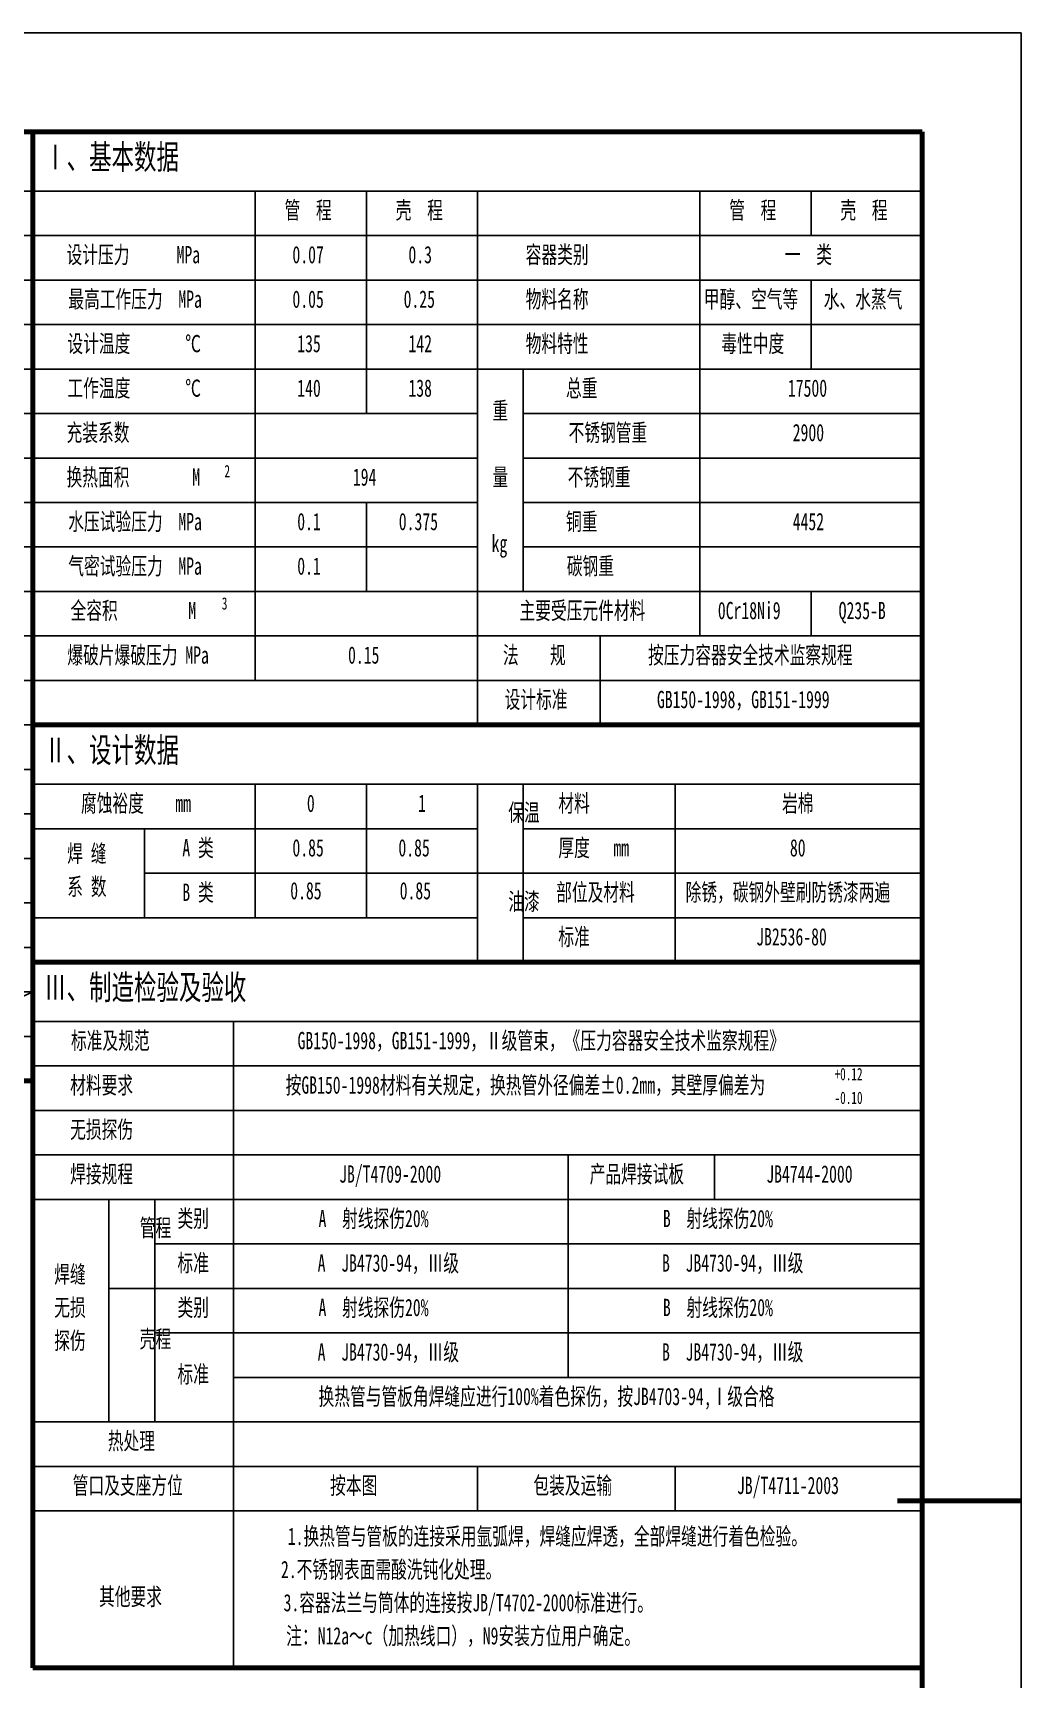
# Model space of a CAD drawing. Header units: millimetres. Extents: x -8410 to 8410, y -5940 to 5940.
# Drawn here: x 4410 to 8410, y -721 to 5940 of the extents above; entities that cross this region are included whole.
import ezdxf

# ---------------------------------------------------------------- set-up
doc = ezdxf.new("R2010")
doc.units = ezdxf.units.MM
for name, color, linetype, lineweight in [('CAXA0', 7, 'Continuous', 70), ('CAXA3', 7, 'Continuous', 25), ('CAXA4', 3, 'Continuous', 25)]:
    doc.layers.add(name, color=color, linetype=linetype, lineweight=lineweight)
doc.styles.add('标准', font='', dxfattribs={"width": 0.667})
doc.styles.get('标准').set_extended_font_data('FangSong_GB2312')

# ---------------------------------------------------------------- blocks, each defined once
blk = doc.blocks.new('CAXBLOCK179', base_point=(8010, -5540))
at = {"layer": 'CAXA0', "linetype": 'Continuous', "lineweight": 25}
for p, q in [((-8410, 5940), (8410, 5940)), ((8410, 5940), (8410, -5940))]:
    blk.add_line(p, q, dxfattribs=at)
at = {"layer": 'CAXA0', "linetype": 'Continuous', "lineweight": 70}
for p, q in [((8010, 5540), (-8010, 5540)), ((8010, -5540), (8010, 5540)), ((8410, 0), (7910, 0))]:
    blk.add_line(p, q, dxfattribs=at)

msp = doc.modelspace()

# ---------------------------------------------------------------- linework, layer by layer
at = {"layer": 'CAXA0'}
for p, q in [((8010, 5540), (810, 5540)), ((4410, 5540), (4410, -674.51)), ((8010, 5540), (8010, -674.51)), ((8010, 3140), (4410, 3140)), ((8010, 2180), (4410, 2180)), ((4410, 1700), (810, 1700)), ((8010, -674.51), (4410, -674.51))]:
    msp.add_line(p, q, dxfattribs=at)
at = {"layer": 'CAXA3'}
for p, q in [((8010, 5300), (810, 5300)), ((5310, 5300), (5310, 3320)), ((5760, 5300), (5760, 4400)), ((6210, 5300), (6210, 3140)), ((7110, 5300), (7110, 3500)), ((7560, 5300), (7560, 5120)), ((8010, 5120), (810, 5120)), ((8010, 4940), (810, 4940)), ((7560, 4940), (7560, 4580)), ((8010, 4760), (810, 4760)), ((8010, 4580), (810, 4580)), ((6394.27, 4580), (6394.27, 3680)), ((6210, 4400), (810, 4400)), ((8010, 4400), (6394.27, 4400)), ((6210, 4220), (810, 4220)), ((8010, 4220), (6394.27, 4220)), ((6210, 4040), (810, 4040)), ((5760, 4040), (5760, 3680)), ((8010, 4040), (6394.27, 4040)), ((6210, 3860), (810, 3860)), ((8010, 3860), (6394.27, 3860)), ((8010, 3680), (810, 3680)), ((7560, 3680), (7560, 3500)), ((8010, 3500), (810, 3500)), ((6705.61, 3500), (6705.61, 3140)), ((8010, 3320), (810, 3320)), ((8010, 3140), (810, 3140)), ((4410, 2960), (810, 2960)), ((8010, 2900), (4410, 2900)), ((5310, 2900), (5310, 2360)), ((5760, 2900), (5760, 2360)), ((6210, 2900), (6210, 2180)), ((6394.27, 2900), (6394.27, 2180)), ((7009.5, 2900), (7009.5, 2180)), ((4410, 2780), (810, 2780)), ((6210, 2720), (4410, 2720)), ((4861.66, 2720), (4861.66, 2360)), ((8010, 2720), (6394.27, 2720)), ((4410, 2600), (810, 2600)), ((8010, 2540), (4861.66, 2540)), ((4410, 2420), (810, 2420)), ((6210, 2360), (4410, 2360)), ((8010, 2360), (6394.27, 2360)), ((4410, 2240), (810, 2240)), ((4410, 2060), (810, 2060)), ((4018.04, 1880), (4410, 2060)), ((8010, 1940), (4410, 1940)), ((5222.21, 1940), (5222.21, -674.51)), ((4410, 1880), (810, 1880)), ((8010, 1760), (4410, 1760)), ((8010, 1580), (4410, 1580)), ((8010, 1400), (4410, 1400)), ((6576.84, 1400), (6576.84, 500)), ((7169.17, 1400), (7169.17, 1220)), ((8010, 1220), (4410, 1220)), ((4717.44, 1220), (4717.44, 320)), ((4902.87, 1220), (4902.87, 320)), ((8010, 1040), (4902.87, 1040)), ((8010, 860), (4717.44, 860)), ((8010, 680), (4902.87, 680)), ((8010, 500), (5222.21, 500)), ((8010, 320), (4410, 320)), ((8010, 140), (4410, 140)), ((6210, 140), (6210, -40)), ((7009.5, 140), (7009.5, -40)), ((8010, -40), (4410, -40))]:
    msp.add_line(p, q, dxfattribs=at)

# ---------------------------------------------------------------- block references
at = {"layer": 'CAXA0'}
msp.add_blockref('CAXBLOCK179', (8010, -5540), dxfattribs=at)

# ---------------------------------------------------------------- texts
at = {"layer": 'CAXA4', "linetype": 'Continuous', "lineweight": 25, "attachment_point": 1, "style": '标准'}
for s, insert, char_height in [('\\fFangSong_GB2312|b0|i0|p34; Ⅰ、基本数据', (4410, 5488.5), 100), ('\\fFangSong_GB2312|b0|i0|p34;管  程', (5428.55, 5257.95), 70), ('\\fFangSong_GB2312|b0|i0|p34;壳  程', (5878.55, 5257.95), 70), ('\\fFangSong_GB2312|b0|i0|p34;管  程', (7228.55, 5257.95), 70), ('\\fFangSong_GB2312|b0|i0|p34;壳  程', (7678.55, 5257.95), 70), ('\\fFangSong_GB2312|b0|i0|p34;设计压力      MPa', (4546.15, 5077.95), 70), ('\\fFangSong_GB2312|b0|i0|p34;0.07', (5460.53, 5077.95), 70), ('\\fFangSong_GB2312|b0|i0|p34;0.3', (5930.03, 5077.95), 70), ('\\fFangSong_GB2312|b0|i0|p34;容器类别      ', (6404.62, 5077.95), 70), ('\\fFangSong_GB2312|b0|i0|p34;一  类', (7453.55, 5077.95), 70), ('\\fFangSong_GB2312|b0|i0|p34;最高工作压力  MPa', (4553.15, 4897.95), 70), ('\\fFangSong_GB2312|b0|i0|p34;0.05', (5460.53, 4897.95), 70), ('\\fFangSong_GB2312|b0|i0|p34;0.25', (5910.53, 4897.95), 70), ('\\fFangSong_GB2312|b0|i0|p34;物料名称      ', (6404.62, 4897.95), 70), ('\\fFangSong_GB2312|b0|i0|p34;甲醇、空气等', (7125.6, 4897.95), 70), ('\\fFangSong_GB2312|b0|i0|p34;水、水蒸气', (7611.09, 4897.95), 70), ('\\fFangSong_GB2312|b0|i0|p34;设计温度       ℃', (4549.65, 4717.95), 70), ('\\fFangSong_GB2312|b0|i0|p34;135', (5480.03, 4717.95), 70), ('\\fFangSong_GB2312|b0|i0|p34;142', (5930.03, 4717.95), 70), ('\\fFangSong_GB2312|b0|i0|p34;物料特性      ', (6404.62, 4717.95), 70), ('\\fFangSong_GB2312|b0|i0|p34;毒性中度', (7196.57, 4717.95), 70), ('\\fFangSong_GB2312|b0|i0|p34;工作温度       ℃', (4549.65, 4537.95), 70), ('\\fFangSong_GB2312|b0|i0|p34;140', (5480.03, 4537.95), 70), ('\\fFangSong_GB2312|b0|i0|p34;138', (5930.03, 4537.95), 70), ('\\fFangSong_GB2312|b0|i0|p34;总重      ', (6567.72, 4537.95), 70), ('\\fFangSong_GB2312|b0|i0|p34;17500', (7466.04, 4537.95), 70), ('\\fFangSong_GB2312|b0|i0|p34;重', (6270.15, 4446.47), 70), ('\\fFangSong_GB2312|b0|i0|p34;充装系数         ', (4546.15, 4357.95), 70), ('\\fFangSong_GB2312|b0|i0|p34;不锈钢管重', (6578.22, 4357.95), 70), ('\\fFangSong_GB2312|b0|i0|p34;2900', (7485.53, 4357.95), 70), ('\\fFangSong_GB2312|b0|i0|p34;换热面积        M', (4546.15, 4177.95), 70), ('\\fFangSong_GB2312|b0|i0|p34;2', (5185.29, 4191.82), 50), ('\\fFangSong_GB2312|b0|i0|p34;194', (5705.03, 4177.95), 70), ('\\fFangSong_GB2312|b0|i0|p34;量', (6270.15, 4177.95), 70), ('\\fFangSong_GB2312|b0|i0|p34;不锈钢重  ', (6574.72, 4177.95), 70), ('\\fFangSong_GB2312|b0|i0|p34;水压试验压力  MPa', (4553.15, 3997.95), 70), ('\\fFangSong_GB2312|b0|i0|p34;0.1', (5480.03, 3997.95), 70), ('\\fFangSong_GB2312|b0|i0|p34;0.375', (5891.04, 3997.95), 70), ('\\fFangSong_GB2312|b0|i0|p34;铜重      ', (6567.72, 3997.95), 70), ('\\fFangSong_GB2312|b0|i0|p34;4452', (7485.53, 3997.95), 70), ('\\fFangSong_GB2312|b0|i0|p34;kg', (6266.65, 3909.43), 70), ('\\fFangSong_GB2312|b0|i0|p34;气密试验压力  MPa', (4553.15, 3817.95), 70), ('\\fFangSong_GB2312|b0|i0|p34;0.1', (5480.03, 3817.95), 70), ('\\fFangSong_GB2312|b0|i0|p34;碳钢重    ', (6571.22, 3817.95), 70), ('\\fFangSong_GB2312|b0|i0|p34;全容积         M', (4562.14, 3637.95), 70), ('\\fFangSong_GB2312|b0|i0|p34;3', (5174.56, 3656.52), 50), ('\\fFangSong_GB2312|b0|i0|p34;主要受压元件材料', (6379.64, 3637.95), 70), ('\\fFangSong_GB2312|b0|i0|p34;0Cr18Ni9', (7182.57, 3637.95), 70), ('\\fFangSong_GB2312|b0|i0|p34;Q235-B', (7671.55, 3637.95), 70), ('\\fFangSong_GB2312|b0|i0|p34; 爆破片爆破压力 MPa', (4517.66, 3457.95), 70), ('\\fFangSong_GB2312|b0|i0|p34;法    规', (6312.37, 3457.95), 70), ('\\fFangSong_GB2312|b0|i0|p34;按压力容器安全技术监察规程', (6900.03, 3457.95), 70), ('\\fFangSong_GB2312|b0|i0|p34;0.15', (5685.53, 3457.95), 70), ('\\fFangSong_GB2312|b0|i0|p34;设计标准', (6319.37, 3277.95), 70), ('\\fFangSong_GB2312|b0|i0|p34;GB150-1998，GB151-1999', (6936, 3277.95), 70), ('\\fFangSong_GB2312|b0|i0|p34; Ⅱ、设计数据', (4410, 3088.5), 100), ('\\fFangSong_GB2312|b0|i0|p34;腐蚀裕度    mm', (4604.62, 2857.95), 70), ('\\fFangSong_GB2312|b0|i0|p34;材料     ', (6536.96, 2857.95), 70), ('\\fFangSong_GB2312|b0|i0|p34;岩棉', (7442.29, 2857.95), 70), ('\\fFangSong_GB2312|b0|i0|p34;0', (5519.01, 2857.95), 70), ('\\fFangSong_GB2312|b0|i0|p34;1', (5969.01, 2857.95), 70), ('\\fFangSong_GB2312|b0|i0|p34;保温', (6334.12, 2820.7), 70), ('\\fFangSong_GB2312|b0|i0|p34;焊 缝', (4548.87, 2655.08), 70), ('\\fFangSong_GB2312|b0|i0|p34;A 类', (5014.87, 2677.95), 70), ('\\fFangSong_GB2312|b0|i0|p34;0.85', (5460.53, 2677.95), 70), ('\\fFangSong_GB2312|b0|i0|p34;0.85', (5889.45, 2677.95), 70), ('\\fFangSong_GB2312|b0|i0|p34;厚度   mm', (6536.96, 2677.95), 70), ('\\fFangSong_GB2312|b0|i0|p34;80', (7474.27, 2677.95), 70), ('\\fFangSong_GB2312|b0|i0|p34;系 数', (4548.87, 2520.82), 70), ('\\fFangSong_GB2312|b0|i0|p34;B 类', (5014.87, 2497.95), 70), ('\\fFangSong_GB2312|b0|i0|p34;0.85', (5451.64, 2504.37), 70), ('\\fFangSong_GB2312|b0|i0|p34;0.85', (5894.6, 2504.37), 70), ('\\fFangSong_GB2312|b0|i0|p34;油漆', (6334.12, 2460.7), 70), ('\\fFangSong_GB2312|b0|i0|p34;部位及材料', (6527.97, 2497.95), 70), ('\\fFangSong_GB2312|b0|i0|p34;除锈，碳钢外壁刷防锈漆两遍', (7051.98, 2497.95), 70), ('\\fFangSong_GB2312|b0|i0|p34;标准     ', (6536.96, 2317.95), 70), ('\\fFangSong_GB2312|b0|i0|p34;JB2536-80', (7337.83, 2317.95), 70), ('\\fFangSong_GB2312|b0|i0|p34; Ⅲ、制造检验及验收', (4410, 2128.5), 100), ('\\fFangSong_GB2312|b0|i0|p34;标准及规范    ', (4564.23, 1897.95), 70), ('\\fFangSong_GB2312|b0|i0|p34;GB150-1998，GB151-1999，Ⅱ级管束，《压力容器安全技术监察规程》', (5481.14, 1897.95), 70), ('\\fFangSong_GB2312|b0|i0|p34;+0.12', (7654.91, 1752.2), 50), ('\\fFangSong_GB2312|b0|i0|p34;材料要求      ', (4560.73, 1717.95), 70), ('\\fFangSong_GB2312|b0|i0|p34;按GB150-1998材料有关规定，换热管外径偏差{%%P}0.2mm，其壁厚偏差为    ', (5433.17, 1717.95), 70), ('\\fFangSong_GB2312|b0|i0|p34;-0.10', (7654.91, 1656.3), 50), ('\\fFangSong_GB2312|b0|i0|p34;无损探伤      ', (4560.73, 1537.95), 70), ('\\fFangSong_GB2312|b0|i0|p34;焊接规程      ', (4560.73, 1357.95), 70), ('\\fFangSong_GB2312|b0|i0|p34;JB/T4709-2000', (5649.64, 1357.95), 70), ('\\fFangSong_GB2312|b0|i0|p34;产品焊接试板', (6663.61, 1357.95), 70), ('\\fFangSong_GB2312|b0|i0|p34;JB4744-2000', (7378.68, 1357.95), 70), ('\\fFangSong_GB2312|b0|i0|p34;管程', (4842.14, 1140.7), 70), ('\\fFangSong_GB2312|b0|i0|p34;类别', (4995.07, 1177.95), 70), ('\\fFangSong_GB2312|b0|i0|p34;A  射线探伤20%    ', (5566.18, 1177.95), 70), ('\\fFangSong_GB2312|b0|i0|p34;B  射线探伤20%    ', (6960.08, 1177.95), 70), ('\\fFangSong_GB2312|b0|i0|p34;标准', (4995.07, 997.95), 70), ('\\fFangSong_GB2312|b0|i0|p34;A  JB4730-94，Ⅲ级', (5562.68, 997.95), 70), ('\\fFangSong_GB2312|b0|i0|p34;B  JB4730-94，Ⅲ级', (6956.58, 997.95), 70), ('\\fFangSong_GB2312|b0|i0|p34;焊缝', (4496.26, 952.21), 70), ('\\fFangSong_GB2312|b0|i0|p34;无损', (4496.26, 817.95), 70), ('\\fFangSong_GB2312|b0|i0|p34;类别', (4995.07, 817.95), 70), ('\\fFangSong_GB2312|b0|i0|p34;A  射线探伤20%    ', (5566.18, 817.95), 70), ('\\fFangSong_GB2312|b0|i0|p34;B  射线探伤20%    ', (6960.08, 817.95), 70), ('\\fFangSong_GB2312|b0|i0|p34;探伤', (4496.26, 683.69), 70), ('\\fFangSong_GB2312|b0|i0|p34;壳程', (4842.14, 690.7), 70), ('\\fFangSong_GB2312|b0|i0|p34;A  JB4730-94，Ⅲ级', (5562.68, 637.95), 70), ('\\fFangSong_GB2312|b0|i0|p34;B  JB4730-94，Ⅲ级', (6956.58, 637.95), 70), ('\\fFangSong_GB2312|b0|i0|p34;标准', (4995.07, 547.95), 70), ('\\fFangSong_GB2312|b0|i0|p34;换热管与管板角焊缝应进行100%着色探伤，按JB4703-94,Ⅰ级合格', (5566.11, 457.95), 70), ('\\fFangSong_GB2312|b0|i0|p34;热处理', (4713.16, 277.95), 70), ('\\fFangSong_GB2312|b0|i0|p34;管口及支座方位', (4571.23, 97.95), 70), ('\\fFangSong_GB2312|b0|i0|p34;按本图', (5613.16, 97.95), 70), ('\\fFangSong_GB2312|b0|i0|p34;包装及运输', (6435.84, 97.95), 70), ('\\fFangSong_GB2312|b0|i0|p34;JB/T4711-2003', (7259.86, 97.95), 70), ('\\fFangSong_GB2312|b0|i0|p34;1.换热管与管板的连接采用氩弧焊，焊缝应焊透，全部焊缝进行着色检验。', (5441.68, -107.92), 70), ('\\fFangSong_GB2312|b0|i0|p34;2.不锈钢表面需酸洗钝化处理。                                    ', (5414.16, -242.18), 70), ('\\fFangSong_GB2312|b0|i0|p34;其他要求', (4677.67, -352.05), 70), ('\\fFangSong_GB2312|b0|i0|p34;3.容器法兰与筒体的连接按JB/T4702-2000标准进行。                 ', (5424.66, -376.44), 70), ('\\fFangSong_GB2312|b0|i0|p34;注：N12a～c（加热线口），N9安装方位用户确定。                   ', (5435.16, -510.7), 70)]:
    msp.add_mtext(s, dxfattribs=dict(at, insert=insert, char_height=char_height))

doc.saveas('drawing.dxf')
